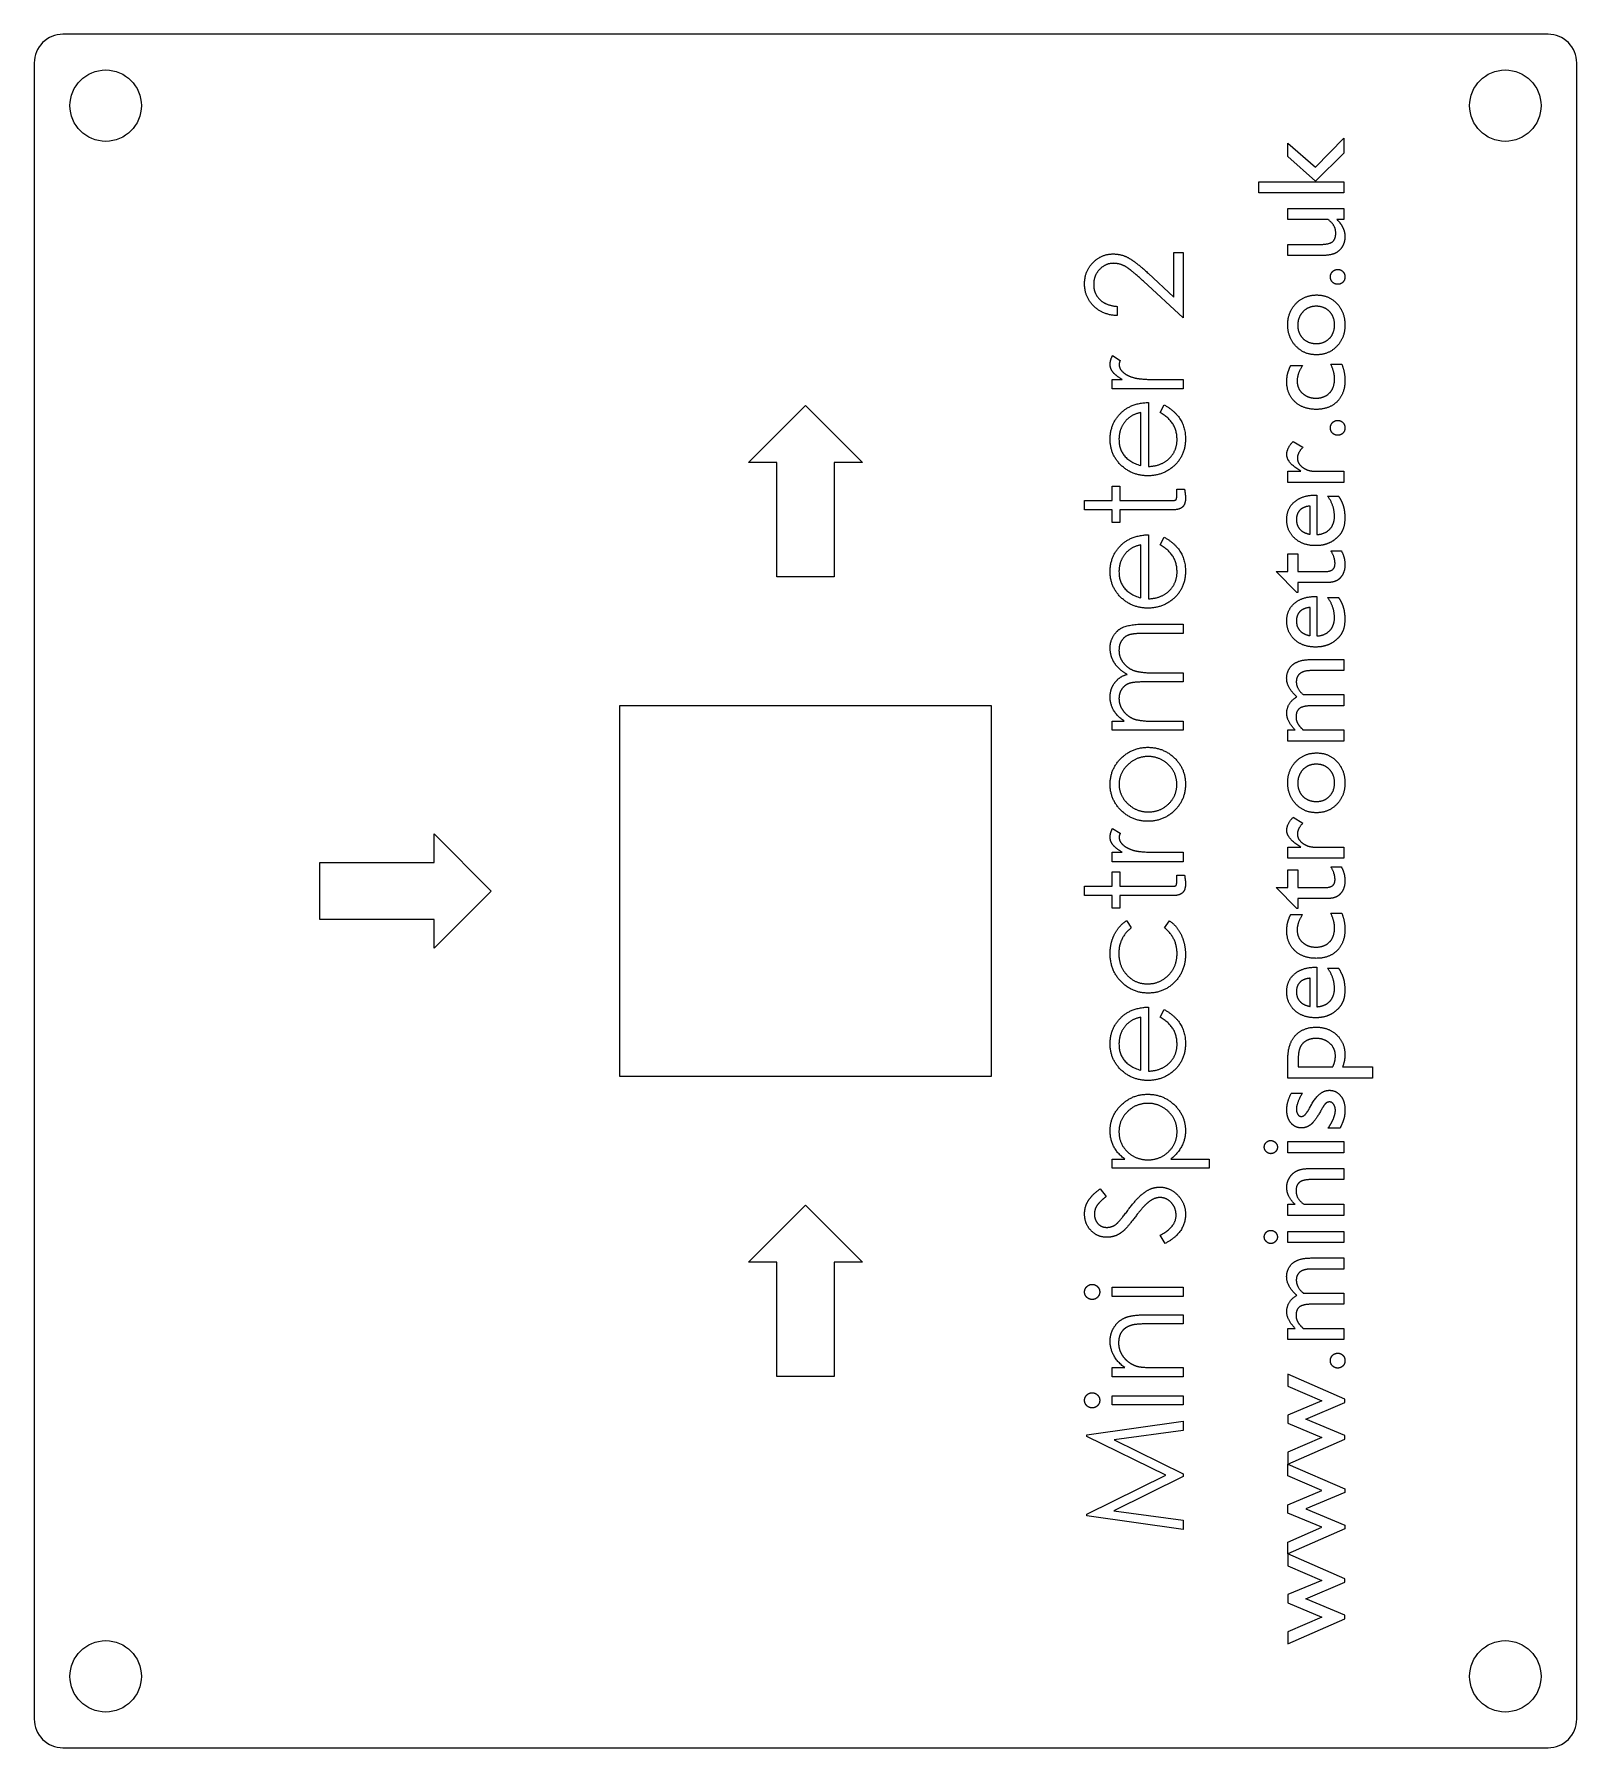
# Model space of a CAD drawing. Header units: millimetres. Extents: x -27 to 27, y -30 to 30.
import ezdxf

# ---------------------------------------------------------------- set-up
doc = ezdxf.new("R2010")
doc.units = ezdxf.units.MM
doc.layers.get('0').update_dxf_attribs({"linetype": 'CONTINUOUS'})

msp = doc.modelspace()

# ---------------------------------------------------------------- linework, layer by layer
for p, q in [((16.888, 23.512), (16.888, 23.901)), ((16.888, 23.901), (18.852, 23.901)), ((18.293, 23.512), (16.888, 23.512)), ((18.852, 23.512), (18.602, 23.512)), ((18.852, 23.901), (18.852, 23.512)), ((12.896, 20.799), (12.896, 22.354)), ((12.896, 22.354), (13.219, 22.354)), ((13.219, 22.354), (13.219, 20.068)), ((16.888, 22.252), (16.888, 22.641)), ((16.888, 22.641), (18.009, 22.641)), ((18.013, 22.252), (16.888, 22.252)), ((11.991, 21.637), (12.896, 20.799)), ((13.219, 20.068), (11.832, 21.351)), ((10.909, 20.471), (10.909, 20.147)), ((10.75, 18.746), (11.021, 18.578)), ((16.986, 18.405), (17.4, 18.405)), ((18.393, 18.447), (18.778, 18.447)), ((10.731, 17.58), (10.731, 17.908)), ((10.731, 17.908), (11.092, 17.908)), ((13.219, 17.58), (10.731, 17.58)), ((12.376, 17.908), (13.219, 17.908)), ((13.219, 17.908), (13.219, 17.58)), ((12.01, 17.106), (12.01, 14.867)), ((12.413, 16.75), (12.554, 17.022)), ((11.734, 14.9), (11.734, 16.75)), ((17.072, 15.744), (17.413, 15.539)), ((16.888, 14.309), (16.888, 14.7)), ((16.888, 14.7), (17.338, 14.7)), ((17.338, 14.7), (17.304, 14.721)), ((17.825, 14.7), (18.852, 14.7)), ((18.852, 14.7), (18.852, 14.309)), ((10.731, 14.178), (11.003, 14.178)), ((10.731, 13.672), (10.731, 14.178)), ((11.003, 14.178), (11.003, 13.672)), ((12.999, 13.873), (12.999, 14.066)), ((12.999, 14.066), (13.27, 14.066)), ((18.852, 14.309), (16.888, 14.309)), ((17.855, 13.863), (17.904, 13.863)), ((17.904, 13.863), (17.904, 12.481)), ((18.28, 13.829), (18.66, 13.829)), ((9.77, 13.349), (9.77, 13.672)), ((9.77, 13.672), (10.731, 13.672)), ((10.731, 13.349), (9.77, 13.349)), ((10.731, 12.908), (10.731, 13.349)), ((11.003, 13.672), (12.825, 13.672)), ((12.877, 13.349), (11.003, 13.349)), ((11.003, 13.349), (11.003, 12.908)), ((17.672, 12.49), (17.672, 13.479)), ((11.003, 12.908), (10.731, 12.908)), ((11.734, 10.266), (11.734, 12.116)), ((12.01, 12.473), (12.01, 10.233)), ((12.413, 12.116), (12.554, 12.388)), ((16.888, 11.188), (16.888, 11.809)), ((16.888, 11.809), (17.238, 11.809)), ((17.238, 11.809), (17.238, 11.188)), ((18.398, 11.909), (18.76, 11.909)), ((17.2, 10.457), (16.482, 11.188)), ((16.482, 11.188), (16.888, 11.188)), ((17.238, 11.188), (18.201, 11.188)), ((17.238, 10.457), (17.2, 10.457)), ((18.109, 10.799), (17.238, 10.799)), ((17.238, 10.799), (17.238, 10.457)), ((17.855, 10.312), (17.904, 10.312)), ((17.904, 10.312), (17.904, 8.931)), ((18.28, 10.278), (18.66, 10.278)), ((17.672, 8.939), (17.672, 9.928)), ((11.86, 9.347), (13.219, 9.347)), ((13.219, 9.019), (11.86, 9.019)), ((13.219, 9.347), (13.219, 9.019)), ((17.693, 8.104), (18.852, 8.104)), ((18.852, 8.104), (18.852, 7.716)), ((13.219, 7.323), (11.944, 7.323)), ((12.244, 7.637), (13.219, 7.637)), ((13.219, 7.637), (13.219, 7.323)), ((18.852, 7.716), (17.689, 7.716)), ((17.426, 6.877), (18.852, 6.877)), ((18.852, 6.877), (18.852, 6.486)), ((18.852, 6.486), (17.759, 6.486)), ((10.731, 5.627), (10.731, 5.946)), ((10.731, 5.946), (11.162, 5.946)), ((13.219, 5.627), (10.731, 5.627)), ((12.165, 5.946), (13.219, 5.946)), ((13.219, 5.946), (13.219, 5.627)), ((16.888, 5.249), (16.888, 5.638)), ((16.888, 5.638), (17.146, 5.638)), ((17.426, 5.638), (18.852, 5.638)), ((18.852, 5.638), (18.852, 5.249)), ((18.852, 5.249), (16.888, 5.249)), ((17.072, 2.583), (17.413, 2.378)), ((10.75, 2.193), (11.021, 2.024)), ((10.731, 1.026), (10.731, 1.354)), ((10.731, 1.354), (11.092, 1.354)), ((12.376, 1.354), (13.219, 1.354)), ((13.219, 1.354), (13.219, 1.026)), ((16.888, 1.148), (16.888, 1.538)), ((16.888, 1.538), (17.338, 1.538)), ((17.338, 1.538), (17.304, 1.56)), ((17.825, 1.538), (18.852, 1.538)), ((18.852, 1.538), (18.852, 1.148)), ((13.219, 1.026), (10.731, 1.026)), ((10.731, 0.67), (11.003, 0.67)), ((10.731, 0.164), (10.731, 0.67)), ((11.003, 0.67), (11.003, 0.164)), ((18.852, 1.148), (16.888, 1.148)), ((16.888, 0.121), (16.888, 0.742)), ((16.888, 0.742), (17.238, 0.742)), ((17.238, 0.742), (17.238, 0.121)), ((18.398, 0.842), (18.76, 0.842)), ((9.77, -0.159), (9.77, 0.164)), ((9.77, 0.164), (10.731, 0.164)), ((11.003, 0.164), (12.825, 0.164)), ((12.999, 0.365), (12.999, 0.558)), ((12.999, 0.558), (13.27, 0.558)), ((17.2, -0.61), (16.482, 0.121)), ((16.482, 0.121), (16.888, 0.121)), ((17.238, 0.121), (18.201, 0.121)), ((10.731, -0.159), (9.77, -0.159)), ((10.731, -0.6), (10.731, -0.159)), ((11.003, -0.6), (10.731, -0.6)), ((12.877, -0.159), (11.003, -0.159)), ((11.003, -0.159), (11.003, -0.6)), ((18.109, -0.268), (17.238, -0.268)), ((17.238, -0.268), (17.238, -0.61)), ((11.246, -1.04), (11.406, -1.293)), ((12.572, -1.293), (12.741, -1.04)), ((16.986, -0.819), (17.4, -0.819)), ((17.238, -0.61), (17.2, -0.61)), ((18.393, -0.776), (18.778, -0.776)), ((17.855, -2.67), (17.904, -2.67)), ((17.904, -2.67), (17.904, -4.052)), ((18.28, -2.704), (18.66, -2.704)), ((17.672, -4.043), (17.672, -3.054)), ((12.01, -4.067), (12.01, -6.307)), ((12.413, -4.423), (12.554, -4.151)), ((11.734, -6.274), (11.734, -4.423)), ((16.888, -6.556), (16.888, -5.875)), ((17.251, -5.884), (17.251, -6.159)), ((19.854, -6.556), (16.888, -6.556)), ((17.251, -6.159), (18.459, -6.159)), ((18.803, -6.159), (19.854, -6.159)), ((19.854, -6.159), (19.854, -6.556)), ((17.012, -7.075), (17.396, -7.075)), ((17.642, -7.609), (17.721, -7.47)), ((18.711, -8.309), (18.293, -8.309)), ((10.731, -9.708), (10.731, -9.39)), ((10.731, -9.39), (11.185, -9.39)), ((12.793, -9.39), (14.128, -9.39)), ((14.128, -9.39), (14.128, -9.708)), ((14.128, -9.708), (10.731, -9.708)), ((17.729, -9.714), (18.852, -9.714)), ((18.852, -10.103), (17.733, -10.103)), ((18.852, -9.714), (18.852, -10.103)), ((10.319, -10.43), (10.529, -10.701)), ((16.888, -11.367), (16.888, -10.97)), ((16.888, -10.97), (17.138, -10.97)), ((18.852, -11.367), (16.888, -11.367)), ((17.449, -10.97), (18.852, -10.97)), ((18.852, -10.97), (18.852, -11.367)), ((12.591, -12.341), (12.422, -12.056)), ((17.693, -12.851), (18.852, -12.851)), ((18.852, -12.851), (18.852, -13.24)), ((18.852, -13.24), (17.689, -13.24)), ((17.426, -14.079), (18.852, -14.079)), ((18.852, -14.079), (18.852, -14.469)), ((11.94, -14.839), (13.219, -14.839)), ((13.219, -14.839), (13.219, -15.157)), ((18.852, -14.469), (17.759, -14.469)), ((13.219, -15.157), (12.033, -15.157)), ((16.888, -15.706), (16.888, -15.317)), ((16.888, -15.317), (17.146, -15.317)), ((17.426, -15.317), (18.852, -15.317)), ((18.852, -15.317), (18.852, -15.706)), ((18.852, -15.706), (16.888, -15.706)), ((10.731, -17.013), (10.731, -16.689)), ((10.731, -16.689), (11.176, -16.689)), ((12.305, -16.689), (13.219, -16.689)), ((13.219, -16.689), (13.219, -17.013)), ((13.219, -17.013), (10.731, -17.013))]:
    msp.add_line(p, q)
msp.add_lwpolyline([(27, 29, 0.414214), (26, 30), (-26, 30, 0.414214), (-27, 29), (-27, -29, 0.414214), (-26, -30), (26, -30, 0.414214), (27, -29)], format="xyb", close=True)
for points in [[(18.852, 26.358), (18.852, 25.837), (17.851, 24.853), (16.888, 25.724), (16.888, 26.188), (17.851, 25.348)], [(15.869, 24.836), (18.852, 24.836), (18.852, 24.447), (15.869, 24.447)], [(-2, 15), (0, 17), (2, 15), (1, 15), (1, 11), (-1, 11), (-1, 15)], [(6.5, -6.5), (-6.5, -6.5), (-6.5, 6.5), (6.5, 6.5)], [(-13, 2), (-11, 0), (-13, -2), (-13, -1), (-17, -1), (-17, 1), (-13, 1)], [(16.888, -8.775), (18.852, -8.775), (18.852, -9.163), (16.888, -9.163)], [(-2, -13), (0, -11), (2, -13), (1, -13), (1, -17), (-1, -17), (-1, -13)], [(16.888, -11.92), (18.852, -11.92), (18.852, -12.309), (16.888, -12.309)], [(10.731, -13.878), (13.219, -13.878), (13.219, -14.201), (10.731, -14.201)], [(16.888, -21.783), (16.888, -21.494), (18.079, -20.997), (16.888, -20.484), (16.888, -20.068), (18.886, -19.193), (18.886, -19.067), (17.518, -18.494), (18.886, -17.911), (18.886, -17.79), (16.888, -16.923), (16.888, -17.339), (18.079, -17.852), (16.888, -18.349), (16.888, -18.637), (18.079, -19.137), (16.888, -19.652), (16.888, -20.068), (18.886, -20.935), (18.886, -21.057), (17.518, -21.64), (18.886, -22.212), (18.886, -22.338), (16.888, -23.213), (16.888, -23.63), (18.079, -24.142), (16.888, -24.64), (16.888, -24.928), (18.079, -25.427), (16.888, -25.942), (16.888, -26.358), (18.886, -25.483), (18.886, -25.357), (17.518, -24.785), (18.886, -24.202), (18.886, -24.08), (16.888, -23.213), (16.888, -22.797), (18.079, -22.282)], [(10.731, -17.673), (13.219, -17.673), (13.219, -17.997), (10.731, -17.997)], [(13.219, -20.499), (10.792, -21.703), (13.219, -22.031), (13.219, -22.354), (9.855, -21.876), (9.855, -21.825), (12.614, -20.456), (9.855, -19.098), (9.855, -19.046), (13.219, -18.564), (13.219, -18.896), (10.811, -19.224), (13.219, -20.414)]]:
    msp.add_lwpolyline(points, close=True)
for centre in [(-24.5, 27.5), (24.5, 27.5), (-24.5, -27.5), (24.5, -27.5)]:
    msp.add_circle(centre, 1.25)
for points in [[(18.564, 23.04), (18.564, 23.318), (18.293, 23.512)], [(18.602, 23.512), (18.737, 23.388), (18.812, 23.228)], [(18.442, 22.728), (18.564, 22.818), (18.564, 23.04)], [(18.886, 22.912), (18.886, 22.726), (18.795, 22.568)], [(18.812, 23.228), (18.886, 23.07), (18.886, 22.912)], [(10.066, 22.007), (10.356, 22.307), (10.778, 22.307)], [(10.778, 22.307), (11.092, 22.307), (11.359, 22.139)], [(18.009, 22.641), (18.318, 22.641), (18.442, 22.728)], [(18.543, 22.331), (18.383, 22.252), (18.013, 22.252)], [(18.795, 22.568), (18.701, 22.412), (18.543, 22.331)], [(9.77, 21.258), (9.77, 21.712), (10.066, 22.007)], [(10.295, 21.764), (10.089, 21.553), (10.089, 21.234)], [(10.773, 21.979), (10.501, 21.979), (10.295, 21.764)], [(11.256, 21.834), (11.045, 21.979), (10.773, 21.979)], [(11.832, 21.351), (11.467, 21.689), (11.256, 21.834)], [(11.359, 22.139), (11.626, 21.975), (11.991, 21.637)], [(18.376, 21.503), (18.376, 21.612), (18.451, 21.689)], [(18.451, 21.689), (18.526, 21.765), (18.635, 21.765)], [(18.635, 21.765), (18.741, 21.765), (18.814, 21.689)], [(18.814, 21.689), (18.886, 21.614), (18.886, 21.503)], [(10.084, 20.489), (9.77, 20.808), (9.77, 21.258)], [(10.089, 21.234), (10.089, 20.92), (10.305, 20.71)], [(18.451, 21.319), (18.376, 21.394), (18.376, 21.503)], [(18.635, 21.244), (18.526, 21.244), (18.451, 21.319)], [(18.814, 21.319), (18.741, 21.244), (18.635, 21.244)], [(18.886, 21.503), (18.886, 21.394), (18.814, 21.319)], [(10.909, 20.147), (10.394, 20.171), (10.084, 20.489)], [(10.305, 20.71), (10.515, 20.503), (10.909, 20.471)], [(16.884, 19.829), (16.884, 20.277), (17.174, 20.574)], [(17.174, 20.574), (17.462, 20.871), (17.9, 20.871)], [(17.881, 20.476), (17.601, 20.476), (17.417, 20.286)], [(18.344, 20.292), (18.163, 20.476), (17.881, 20.476)], [(17.9, 20.871), (18.325, 20.871), (18.607, 20.57)], [(18.607, 20.57), (18.886, 20.269), (18.886, 19.812)], [(17.172, 19.075), (16.884, 19.376), (16.884, 19.829)], [(17.417, 20.286), (17.234, 20.096), (17.234, 19.807)], [(17.234, 19.807), (17.234, 19.528), (17.417, 19.348)], [(18.523, 19.825), (18.523, 20.111), (18.344, 20.292)], [(18.346, 19.353), (18.523, 19.536), (18.523, 19.825)], [(18.886, 19.812), (18.886, 19.37), (18.602, 19.073)], [(17.417, 19.348), (17.601, 19.169), (17.885, 19.169)], [(17.885, 19.169), (18.167, 19.169), (18.346, 19.353)], [(10.665, 18.437), (10.665, 18.592), (10.75, 18.746)], [(17.889, 18.776), (17.458, 18.776), (17.172, 19.075)], [(18.602, 19.073), (18.316, 18.776), (17.889, 18.776)], [(10.768, 18.161), (10.665, 18.287), (10.665, 18.437)], [(11.092, 17.908), (10.871, 18.039), (10.768, 18.161)], [(11.021, 18.578), (10.979, 18.507), (10.979, 18.432)], [(10.979, 18.432), (10.979, 18.287), (11.129, 18.156)], [(11.129, 18.156), (11.279, 18.029), (11.518, 17.969)], [(16.849, 17.835), (16.849, 17.986), (16.879, 18.106)], [(16.879, 18.106), (16.907, 18.227), (16.986, 18.405)], [(17.4, 18.405), (17.212, 18.11), (17.212, 17.858)], [(18.523, 17.933), (18.523, 18.157), (18.393, 18.447)], [(18.778, 18.447), (18.886, 18.155), (18.886, 17.875)], [(11.518, 17.969), (11.752, 17.908), (12.376, 17.908)], [(17.133, 17.132), (16.849, 17.399), (16.849, 17.835)], [(17.212, 17.858), (17.212, 17.595), (17.398, 17.427)], [(17.398, 17.427), (17.582, 17.258), (17.868, 17.258)], [(17.868, 17.258), (18.169, 17.258), (18.346, 17.44)], [(18.346, 17.44), (18.523, 17.623), (18.523, 17.933)], [(18.886, 17.875), (18.886, 17.414), (18.613, 17.138)], [(11.026, 16.722), (11.387, 17.092), (12.01, 17.106)], [(12.554, 17.022), (13.303, 16.619), (13.303, 15.832)], [(17.881, 16.865), (17.417, 16.865), (17.133, 17.132)], [(18.613, 17.138), (18.34, 16.865), (17.881, 16.865)], [(10.665, 15.813), (10.665, 16.357), (11.026, 16.722)], [(11.176, 16.422), (10.975, 16.16), (10.975, 15.818)], [(11.734, 16.75), (11.378, 16.685), (11.176, 16.422)], [(13.008, 15.804), (13.008, 16.436), (12.413, 16.75)], [(18.376, 16.216), (18.376, 16.325), (18.451, 16.402)], [(18.451, 16.032), (18.376, 16.107), (18.376, 16.216)], [(18.451, 16.402), (18.526, 16.479), (18.635, 16.479)], [(18.635, 16.479), (18.741, 16.479), (18.814, 16.402)], [(18.814, 16.402), (18.886, 16.327), (18.886, 16.216)], [(18.886, 16.216), (18.886, 16.107), (18.814, 16.032)], [(11.054, 14.904), (10.665, 15.274), (10.665, 15.813)], [(10.975, 15.818), (10.975, 15.115), (11.734, 14.9)], [(12.736, 15.148), (13.008, 15.42), (13.008, 15.804)], [(13.303, 15.832), (13.303, 15.27), (12.919, 14.904)], [(16.849, 15.285), (16.849, 15.505), (17.072, 15.744)], [(18.635, 15.958), (18.526, 15.958), (18.451, 16.032)], [(18.814, 16.032), (18.741, 15.958), (18.635, 15.958)], [(12.01, 14.867), (12.46, 14.881), (12.736, 15.148)], [(17.304, 14.721), (16.849, 15.003), (16.849, 15.285)], [(17.413, 15.539), (17.221, 15.336), (17.221, 15.163)], [(17.221, 15.163), (17.221, 14.975), (17.4, 14.837)], [(11.987, 14.539), (11.443, 14.539), (11.054, 14.904)], [(12.919, 14.904), (12.53, 14.539), (11.987, 14.539)], [(17.4, 14.837), (17.58, 14.7), (17.825, 14.7)], [(12.975, 13.705), (12.999, 13.738), (12.999, 13.873)], [(13.27, 14.066), (13.303, 13.869), (13.303, 13.756)], [(17.123, 13.63), (17.396, 13.863), (17.855, 13.863)], [(18.519, 13.12), (18.519, 13.504), (18.28, 13.829)], [(18.66, 13.829), (18.78, 13.649), (18.831, 13.472)], [(12.825, 13.672), (12.952, 13.672), (12.975, 13.705)], [(13.2, 13.447), (13.097, 13.349), (12.877, 13.349)], [(13.303, 13.756), (13.303, 13.546), (13.2, 13.447)], [(16.849, 13.007), (16.849, 13.398), (17.123, 13.63)], [(17.313, 13.34), (17.187, 13.216), (17.187, 13.007)], [(17.672, 13.479), (17.439, 13.464), (17.313, 13.34)], [(18.831, 13.472), (18.882, 13.297), (18.882, 13.06)], [(17.131, 12.347), (16.849, 12.601), (16.849, 13.007)], [(17.187, 13.007), (17.187, 12.798), (17.313, 12.663)], [(17.313, 12.663), (17.439, 12.531), (17.672, 12.49)], [(17.904, 12.481), (18.186, 12.496), (18.353, 12.669)], [(18.353, 12.669), (18.519, 12.844), (18.519, 13.12)], [(18.882, 13.06), (18.882, 12.736), (18.748, 12.535)], [(10.665, 11.179), (10.665, 11.723), (11.026, 12.088)], [(11.026, 12.088), (11.387, 12.459), (12.01, 12.473)], [(11.734, 12.116), (11.378, 12.051), (11.176, 11.788)], [(13.008, 11.17), (13.008, 11.803), (12.413, 12.116)], [(12.554, 12.388), (13.303, 11.985), (13.303, 11.198)], [(17.859, 12.093), (17.411, 12.093), (17.131, 12.347)], [(18.387, 12.212), (18.158, 12.093), (17.859, 12.093)], [(18.748, 12.535), (18.613, 12.334), (18.387, 12.212)], [(11.176, 11.788), (10.975, 11.526), (10.975, 11.184)], [(18.201, 11.188), (18.538, 11.188), (18.538, 11.467)], [(18.538, 11.467), (18.538, 11.677), (18.398, 11.909)], [(18.886, 11.42), (18.886, 11.153), (18.731, 10.976)], [(18.76, 11.909), (18.886, 11.685), (18.886, 11.42)], [(11.054, 10.27), (10.665, 10.641), (10.665, 11.179)], [(10.975, 11.184), (10.975, 10.481), (11.734, 10.266)], [(12.736, 10.514), (13.008, 10.786), (13.008, 11.17)], [(13.303, 11.198), (13.303, 10.636), (12.919, 10.27)], [(18.472, 10.822), (18.376, 10.799), (18.109, 10.799)], [(18.626, 10.884), (18.566, 10.848), (18.472, 10.822)], [(18.731, 10.976), (18.684, 10.921), (18.626, 10.884)], [(11.987, 9.905), (11.443, 9.905), (11.054, 10.27)], [(12.919, 10.27), (12.53, 9.905), (11.987, 9.905)], [(12.01, 10.233), (12.46, 10.247), (12.736, 10.514)], [(17.123, 10.079), (17.396, 10.312), (17.855, 10.312)], [(18.519, 9.569), (18.519, 9.953), (18.28, 10.278)], [(18.66, 10.278), (18.78, 10.099), (18.831, 9.921)], [(16.849, 9.456), (16.849, 9.847), (17.123, 10.079)], [(17.313, 9.789), (17.187, 9.665), (17.187, 9.456)], [(17.672, 9.928), (17.439, 9.913), (17.313, 9.789)], [(18.831, 9.921), (18.882, 9.746), (18.882, 9.509)], [(10.665, 8.527), (10.665, 8.841), (10.909, 9.094)], [(10.909, 9.094), (11.148, 9.347), (11.86, 9.347)], [(11.86, 9.019), (11.518, 9.019), (11.359, 8.977)], [(17.131, 8.796), (16.849, 9.05), (16.849, 9.456)], [(17.187, 9.456), (17.187, 9.247), (17.313, 9.112)], [(17.313, 9.112), (17.439, 8.98), (17.672, 8.939)], [(17.904, 8.931), (18.186, 8.946), (18.353, 9.119)], [(18.353, 9.119), (18.519, 9.294), (18.519, 9.569)], [(18.882, 9.509), (18.882, 9.185), (18.748, 8.984)], [(10.82, 7.979), (10.665, 8.218), (10.665, 8.527)], [(11.087, 8.795), (10.975, 8.654), (10.975, 8.42)], [(10.975, 8.42), (10.975, 8.19), (11.129, 7.989)], [(11.359, 8.977), (11.195, 8.935), (11.087, 8.795)], [(17.859, 8.542), (17.411, 8.542), (17.131, 8.796)], [(18.387, 8.662), (18.158, 8.542), (17.859, 8.542)], [(18.748, 8.984), (18.613, 8.783), (18.387, 8.662)], [(11.265, 7.586), (10.975, 7.74), (10.82, 7.979)], [(11.129, 7.989), (11.284, 7.787), (11.523, 7.712)], [(16.845, 7.449), (16.845, 7.735), (17.054, 7.919)], [(17.054, 7.919), (17.264, 8.104), (17.693, 8.104)], [(10.665, 6.799), (10.665, 7.075), (10.825, 7.29)], [(10.825, 7.29), (10.979, 7.511), (11.265, 7.586)], [(11.378, 7.281), (11.204, 7.239), (11.092, 7.094)], [(11.944, 7.323), (11.546, 7.323), (11.378, 7.281)], [(11.523, 7.712), (11.762, 7.637), (12.244, 7.637)], [(17.204, 6.798), (16.845, 7.109), (16.845, 7.449)], [(17.313, 7.615), (17.183, 7.515), (17.183, 7.327)], [(17.183, 7.327), (17.183, 7.086), (17.426, 6.877)], [(17.689, 7.716), (17.443, 7.716), (17.313, 7.615)], [(11.162, 5.946), (10.665, 6.278), (10.665, 6.799)], [(11.092, 7.094), (10.975, 6.948), (10.975, 6.738)], [(10.975, 6.738), (10.975, 6.527), (11.101, 6.339)], [(16.849, 6.219), (16.849, 6.593), (17.204, 6.798)], [(11.101, 6.339), (11.223, 6.157), (11.438, 6.049)], [(11.438, 6.049), (11.654, 5.946), (12.165, 5.946)], [(17.146, 5.638), (16.849, 5.935), (16.849, 6.219)], [(17.304, 6.398), (17.174, 6.311), (17.174, 6.093)], [(17.174, 6.093), (17.174, 5.971), (17.23, 5.869)], [(17.759, 6.486), (17.432, 6.486), (17.304, 6.398)], [(17.23, 5.869), (17.285, 5.768), (17.426, 5.638)], [(11.054, 4.653), (11.443, 5.032), (11.987, 5.032)], [(11.987, 5.032), (12.53, 5.032), (12.919, 4.657)], [(17.174, 4.538), (17.462, 4.835), (17.9, 4.835)], [(17.9, 4.835), (18.325, 4.835), (18.607, 4.534)], [(10.665, 3.734), (10.665, 4.278), (11.054, 4.653)], [(11.284, 4.418), (10.979, 4.133), (10.979, 3.734)], [(11.996, 4.709), (11.584, 4.709), (11.284, 4.418)], [(12.708, 4.423), (12.413, 4.709), (11.996, 4.709)], [(12.999, 3.73), (12.999, 4.142), (12.708, 4.423)], [(12.919, 4.657), (13.303, 4.287), (13.303, 3.739)], [(16.884, 3.793), (16.884, 4.242), (17.174, 4.538)], [(17.417, 4.25), (17.234, 4.06), (17.234, 3.772)], [(17.881, 4.44), (17.601, 4.44), (17.417, 4.25)], [(18.344, 4.257), (18.163, 4.44), (17.881, 4.44)], [(18.523, 3.789), (18.523, 4.075), (18.344, 4.257)], [(18.607, 4.534), (18.886, 4.233), (18.886, 3.776)], [(11.054, 2.816), (10.665, 3.195), (10.665, 3.734)], [(10.979, 3.734), (10.979, 3.341), (11.284, 3.055)], [(12.708, 3.046), (12.999, 3.322), (12.999, 3.73)], [(13.303, 3.739), (13.303, 3.191), (12.919, 2.816)], [(17.172, 3.04), (16.884, 3.341), (16.884, 3.793)], [(17.234, 3.772), (17.234, 3.492), (17.417, 3.313)], [(18.346, 3.317), (18.523, 3.501), (18.523, 3.789)], [(18.886, 3.776), (18.886, 3.334), (18.602, 3.037)], [(11.284, 3.055), (11.584, 2.769), (12.001, 2.769)], [(12.001, 2.769), (12.418, 2.769), (12.708, 3.046)], [(17.889, 2.741), (17.458, 2.741), (17.172, 3.04)], [(17.417, 3.313), (17.601, 3.133), (17.885, 3.133)], [(17.885, 3.133), (18.167, 3.133), (18.346, 3.317)], [(18.602, 3.037), (18.316, 2.741), (17.889, 2.741)], [(11.991, 2.441), (11.443, 2.441), (11.054, 2.816)], [(12.919, 2.816), (12.53, 2.441), (11.991, 2.441)], [(16.849, 2.123), (16.849, 2.343), (17.072, 2.583)], [(10.665, 1.884), (10.665, 2.038), (10.75, 2.193)], [(10.768, 1.607), (10.665, 1.734), (10.665, 1.884)], [(11.021, 2.024), (10.979, 1.954), (10.979, 1.879)], [(10.979, 1.879), (10.979, 1.734), (11.129, 1.602)], [(17.304, 1.56), (16.849, 1.842), (16.849, 2.123)], [(17.413, 2.378), (17.221, 2.175), (17.221, 2.002)], [(17.221, 2.002), (17.221, 1.814), (17.4, 1.675)], [(11.092, 1.354), (10.871, 1.485), (10.768, 1.607)], [(11.129, 1.602), (11.279, 1.476), (11.518, 1.415)], [(11.518, 1.415), (11.752, 1.354), (12.376, 1.354)], [(17.4, 1.675), (17.58, 1.538), (17.825, 1.538)], [(18.538, 0.4), (18.538, 0.61), (18.398, 0.842)], [(18.76, 0.842), (18.886, 0.618), (18.886, 0.353)], [(12.825, 0.164), (12.952, 0.164), (12.975, 0.197)], [(12.975, 0.197), (12.999, 0.23), (12.999, 0.365)], [(13.303, 0.248), (13.303, 0.037), (13.2, -0.061)], [(13.27, 0.558), (13.303, 0.361), (13.303, 0.248)], [(18.201, 0.121), (18.538, 0.121), (18.538, 0.4)], [(18.886, 0.353), (18.886, 0.086), (18.731, -0.091)], [(13.2, -0.061), (13.097, -0.159), (12.877, -0.159)], [(18.472, -0.244), (18.376, -0.268), (18.109, -0.268)], [(18.626, -0.183), (18.566, -0.219), (18.472, -0.244)], [(18.731, -0.091), (18.684, -0.146), (18.626, -0.183)], [(10.82, -1.513), (10.975, -1.204), (11.246, -1.04)], [(12.741, -1.04), (13.013, -1.228), (13.158, -1.546)], [(16.849, -1.389), (16.849, -1.237), (16.879, -1.118)], [(16.879, -1.118), (16.907, -0.996), (16.986, -0.819)], [(17.4, -0.819), (17.212, -1.114), (17.212, -1.365)], [(18.523, -1.291), (18.523, -1.067), (18.393, -0.776)], [(18.778, -0.776), (18.886, -1.069), (18.886, -1.348)], [(10.665, -2.179), (10.665, -1.818), (10.82, -1.513)], [(11.406, -1.293), (10.97, -1.621), (10.97, -2.193)], [(13.008, -2.193), (13.008, -1.645), (12.572, -1.293)], [(13.158, -1.546), (13.303, -1.86), (13.303, -2.226)], [(17.133, -2.091), (16.849, -1.825), (16.849, -1.389)], [(17.212, -1.365), (17.212, -1.628), (17.398, -1.797)], [(17.398, -1.797), (17.582, -1.965), (17.868, -1.965)], [(17.868, -1.965), (18.169, -1.965), (18.346, -1.784)], [(18.346, -1.784), (18.523, -1.6), (18.523, -1.291)], [(18.886, -1.348), (18.886, -1.81), (18.613, -2.085)], [(11.059, -3.186), (10.665, -2.793), (10.665, -2.179)], [(10.97, -2.193), (10.97, -2.643), (11.26, -2.947)], [(12.703, -2.952), (13.008, -2.652), (13.008, -2.193)], [(13.303, -2.226), (13.303, -2.802), (12.924, -3.191)], [(17.881, -2.358), (17.417, -2.358), (17.133, -2.091)], [(18.613, -2.085), (18.34, -2.358), (17.881, -2.358)], [(11.26, -2.947), (11.546, -3.252), (11.973, -3.252)], [(11.973, -3.252), (12.399, -3.252), (12.703, -2.952)], [(16.849, -3.526), (16.849, -3.136), (17.123, -2.903)], [(17.123, -2.903), (17.396, -2.67), (17.855, -2.67)], [(18.519, -3.413), (18.519, -3.029), (18.28, -2.704)], [(18.66, -2.704), (18.78, -2.884), (18.831, -3.061)], [(11.996, -3.575), (11.448, -3.575), (11.059, -3.186)], [(12.924, -3.191), (12.544, -3.575), (11.996, -3.575)], [(17.131, -4.186), (16.849, -3.932), (16.849, -3.526)], [(17.313, -3.193), (17.187, -3.317), (17.187, -3.526)], [(17.187, -3.526), (17.187, -3.736), (17.313, -3.87)], [(17.672, -3.054), (17.439, -3.069), (17.313, -3.193)], [(18.353, -3.864), (18.519, -3.689), (18.519, -3.413)], [(18.882, -3.473), (18.882, -3.798), (18.748, -3.998)], [(18.831, -3.061), (18.882, -3.236), (18.882, -3.473)], [(11.026, -4.451), (11.387, -4.081), (12.01, -4.067)], [(12.554, -4.151), (13.303, -4.554), (13.303, -5.341)], [(17.859, -4.44), (17.411, -4.44), (17.131, -4.186)], [(17.313, -3.87), (17.439, -4.002), (17.672, -4.043)], [(17.904, -4.052), (18.186, -4.037), (18.353, -3.864)], [(18.748, -3.998), (18.613, -4.199), (18.387, -4.321)], [(10.665, -5.36), (10.665, -4.817), (11.026, -4.451)], [(11.176, -4.751), (10.975, -5.013), (10.975, -5.355)], [(11.734, -4.423), (11.378, -4.489), (11.176, -4.751)], [(13.008, -5.369), (13.008, -4.737), (12.413, -4.423)], [(17.148, -5.062), (17.409, -4.769), (17.877, -4.769)], [(18.387, -4.321), (18.158, -4.44), (17.859, -4.44)], [(17.877, -4.769), (18.318, -4.769), (18.602, -5.044)], [(11.054, -6.269), (10.665, -5.899), (10.665, -5.36)], [(10.975, -5.355), (10.975, -6.058), (11.734, -6.274)], [(12.736, -6.025), (13.008, -5.754), (13.008, -5.369)], [(13.303, -5.341), (13.303, -5.904), (12.919, -6.269)], [(16.888, -5.875), (16.888, -5.352), (17.148, -5.062)], [(17.533, -5.245), (17.385, -5.326), (17.319, -5.469)], [(17.872, -5.162), (17.68, -5.162), (17.533, -5.245)], [(18.361, -5.337), (18.171, -5.162), (17.872, -5.162)], [(18.551, -5.783), (18.551, -5.51), (18.361, -5.337)], [(18.602, -5.044), (18.886, -5.318), (18.886, -5.743)], [(17.319, -5.469), (17.251, -5.61), (17.251, -5.884)], [(18.459, -6.159), (18.551, -5.98), (18.551, -5.783)], [(18.886, -5.743), (18.886, -5.931), (18.803, -6.159)], [(11.987, -6.635), (11.443, -6.635), (11.054, -6.269)], [(12.919, -6.269), (12.53, -6.635), (11.987, -6.635)], [(12.01, -6.307), (12.46, -6.293), (12.736, -6.025)], [(11.054, -7.497), (11.438, -7.117), (11.982, -7.117)], [(11.982, -7.117), (12.525, -7.117), (12.914, -7.492)], [(16.849, -7.667), (16.849, -7.378), (17.012, -7.075)], [(17.396, -7.075), (17.187, -7.421), (17.187, -7.641)], [(17.721, -7.47), (17.998, -6.979), (18.336, -6.979)], [(18.336, -6.979), (18.577, -6.979), (18.733, -7.169)], [(18.733, -7.169), (18.886, -7.357), (18.886, -7.654)], [(10.665, -8.401), (10.665, -7.876), (11.054, -7.497)], [(11.274, -7.726), (10.975, -8.012), (10.975, -8.429)], [(11.987, -7.436), (11.57, -7.436), (11.274, -7.726)], [(12.713, -7.731), (12.413, -7.436), (11.987, -7.436)], [(13.008, -8.429), (13.008, -8.021), (12.713, -7.731)], [(12.914, -7.492), (13.303, -7.867), (13.303, -8.392)], [(16.993, -8.121), (16.849, -7.944), (16.849, -7.667)], [(17.187, -7.641), (17.187, -7.754), (17.236, -7.825)], [(17.492, -7.831), (17.554, -7.767), (17.642, -7.609)], [(18.043, -7.688), (17.834, -8.064), (17.686, -8.181)], [(18.207, -7.444), (18.15, -7.5), (18.043, -7.688)], [(18.348, -7.387), (18.263, -7.387), (18.207, -7.444)], [(18.491, -7.474), (18.432, -7.387), (18.348, -7.387)], [(18.481, -7.974), (18.551, -7.801), (18.551, -7.684)], [(18.551, -7.684), (18.551, -7.562), (18.491, -7.474)], [(18.886, -7.654), (18.886, -7.829), (18.85, -7.965)], [(13.303, -8.392), (13.303, -8.963), (12.793, -9.39)], [(17.362, -8.296), (17.136, -8.296), (16.993, -8.121)], [(17.236, -7.825), (17.283, -7.893), (17.362, -7.893)], [(17.362, -7.893), (17.43, -7.893), (17.492, -7.831)], [(17.686, -8.181), (17.537, -8.296), (17.362, -8.296)], [(18.293, -8.309), (18.408, -8.145), (18.481, -7.974)], [(18.85, -7.965), (18.812, -8.102), (18.711, -8.309)], [(11.185, -9.39), (10.665, -9.01), (10.665, -8.401)], [(10.975, -8.429), (10.975, -8.846), (11.27, -9.132)], [(12.718, -9.122), (13.008, -8.832), (13.008, -8.429)], [(16.062, -8.971), (16.062, -8.875), (16.128, -8.807)], [(16.132, -9.129), (16.062, -9.061), (16.062, -8.971)], [(16.128, -8.807), (16.194, -8.738), (16.29, -8.738)], [(16.29, -8.738), (16.384, -8.738), (16.452, -8.807)], [(16.452, -8.807), (16.521, -8.875), (16.521, -8.971)], [(16.521, -8.971), (16.521, -9.061), (16.452, -9.129)], [(11.27, -9.132), (11.56, -9.413), (11.991, -9.413)], [(11.991, -9.413), (12.422, -9.413), (12.718, -9.122)], [(16.29, -9.198), (16.2, -9.198), (16.132, -9.129)], [(16.452, -9.129), (16.382, -9.198), (16.29, -9.198)], [(16.849, -10.378), (16.849, -10.195), (16.946, -10.037)], [(16.946, -10.037), (17.039, -9.879), (17.206, -9.798)], [(17.304, -10.195), (17.174, -10.286), (17.174, -10.502)], [(17.206, -9.798), (17.37, -9.714), (17.729, -9.714)], [(17.733, -10.103), (17.432, -10.103), (17.304, -10.195)], [(9.911, -10.828), (10.047, -10.622), (10.319, -10.43)], [(10.529, -10.701), (10.351, -10.833), (10.234, -10.973)], [(11.312, -11.147), (11.612, -10.739), (11.865, -10.556)], [(11.865, -10.556), (12.118, -10.369), (12.399, -10.369)], [(12.404, -10.734), (12.212, -10.734), (12.015, -10.889)], [(12.399, -10.369), (12.764, -10.369), (13.036, -10.655)], [(12.811, -10.917), (12.647, -10.734), (12.404, -10.734)], [(13.036, -10.655), (13.303, -10.936), (13.303, -11.311)], [(17.138, -10.97), (16.849, -10.709), (16.849, -10.378)], [(17.174, -10.502), (17.174, -10.778), (17.449, -10.97)], [(9.77, -11.311), (9.77, -11.034), (9.911, -10.828)], [(10, -11.896), (9.77, -11.662), (9.77, -11.311)], [(10.234, -10.973), (10.117, -11.114), (10.117, -11.32)], [(10.117, -11.32), (10.117, -11.521), (10.239, -11.653)], [(10.876, -11.667), (11.012, -11.55), (11.312, -11.147)], [(12.015, -10.889), (11.818, -11.044), (11.551, -11.404)], [(12.422, -12.056), (12.975, -11.756), (12.975, -11.357)], [(13.303, -11.311), (13.303, -11.971), (12.591, -12.341)], [(12.975, -11.357), (12.975, -11.1), (12.811, -10.917)], [(10.553, -12.126), (10.225, -12.126), (10, -11.896)], [(10.239, -11.653), (10.361, -11.779), (10.548, -11.779)], [(10.548, -11.779), (10.736, -11.779), (10.876, -11.667)], [(11.148, -11.887), (11.012, -12.009), (10.862, -12.07)], [(11.551, -11.404), (11.279, -11.76), (11.148, -11.887)], [(16.062, -12.116), (16.062, -12.02), (16.128, -11.952)], [(16.128, -11.952), (16.194, -11.884), (16.29, -11.884)], [(16.29, -11.884), (16.384, -11.884), (16.452, -11.952)], [(16.452, -11.952), (16.521, -12.02), (16.521, -12.116)], [(10.862, -12.07), (10.707, -12.126), (10.553, -12.126)], [(16.132, -12.274), (16.062, -12.206), (16.062, -12.116)], [(16.29, -12.343), (16.2, -12.343), (16.132, -12.274)], [(16.452, -12.274), (16.382, -12.343), (16.29, -12.343)], [(16.521, -12.116), (16.521, -12.206), (16.452, -12.274)], [(16.845, -13.506), (16.845, -13.22), (17.054, -13.037)], [(17.054, -13.037), (17.264, -12.851), (17.693, -12.851)], [(9.85, -13.855), (9.925, -13.775), (10.037, -13.775)], [(10.037, -13.775), (10.145, -13.775), (10.225, -13.855)], [(17.204, -14.158), (16.845, -13.846), (16.845, -13.506)], [(17.313, -13.34), (17.183, -13.44), (17.183, -13.628)], [(17.183, -13.628), (17.183, -13.869), (17.426, -14.079)], [(17.689, -13.24), (17.443, -13.24), (17.313, -13.34)], [(9.77, -14.042), (9.77, -13.93), (9.85, -13.855)], [(9.85, -14.23), (9.77, -14.15), (9.77, -14.042)], [(10.037, -14.305), (9.93, -14.305), (9.85, -14.23)], [(10.22, -14.23), (10.141, -14.305), (10.037, -14.305)], [(10.3, -14.042), (10.3, -14.15), (10.22, -14.23)], [(10.225, -13.855), (10.3, -13.93), (10.3, -14.042)], [(16.849, -14.736), (16.849, -14.363), (17.204, -14.158)], [(10.82, -15.251), (10.97, -15.026), (11.218, -14.932)], [(11.218, -14.932), (11.462, -14.839), (11.94, -14.839)], [(17.146, -15.317), (16.849, -15.02), (16.849, -14.736)], [(17.304, -14.557), (17.174, -14.644), (17.174, -14.862)], [(17.174, -14.862), (17.174, -14.984), (17.23, -15.086)], [(17.759, -14.469), (17.432, -14.469), (17.304, -14.557)], [(10.665, -15.757), (10.665, -15.476), (10.82, -15.251)], [(11.017, -15.527), (10.961, -15.654), (10.961, -15.837)], [(11.181, -15.321), (11.073, -15.401), (11.017, -15.527)], [(11.443, -15.199), (11.288, -15.237), (11.181, -15.321)], [(12.033, -15.157), (11.598, -15.157), (11.443, -15.199)], [(17.23, -15.086), (17.285, -15.187), (17.426, -15.317)], [(11.176, -16.689), (10.665, -16.305), (10.665, -15.757)], [(10.961, -15.837), (10.961, -16.015), (11.05, -16.188)], [(11.05, -16.188), (11.139, -16.361), (11.298, -16.483)], [(18.451, -16.261), (18.526, -16.184), (18.635, -16.184)], [(18.635, -16.184), (18.741, -16.184), (18.814, -16.261)], [(11.298, -16.483), (11.457, -16.605), (11.626, -16.647)], [(11.626, -16.647), (11.795, -16.689), (12.305, -16.689)], [(18.376, -16.447), (18.376, -16.338), (18.451, -16.261)], [(18.451, -16.63), (18.376, -16.556), (18.376, -16.447)], [(18.635, -16.705), (18.526, -16.705), (18.451, -16.63)], [(18.814, -16.63), (18.741, -16.705), (18.635, -16.705)], [(18.814, -16.261), (18.886, -16.336), (18.886, -16.447)], [(18.886, -16.447), (18.886, -16.556), (18.814, -16.63)], [(9.77, -17.837), (9.77, -17.725), (9.85, -17.65)], [(9.85, -18.025), (9.77, -17.945), (9.77, -17.837)], [(9.85, -17.65), (9.925, -17.57), (10.037, -17.57)], [(10.037, -17.57), (10.145, -17.57), (10.225, -17.65)], [(10.3, -17.837), (10.3, -17.945), (10.22, -18.025)], [(10.225, -17.65), (10.3, -17.725), (10.3, -17.837)], [(10.037, -18.1), (9.93, -18.1), (9.85, -18.025)], [(10.22, -18.025), (10.141, -18.1), (10.037, -18.1)]]:
    msp.add_open_spline(points, degree=2)

doc.saveas('drawing.dxf')
